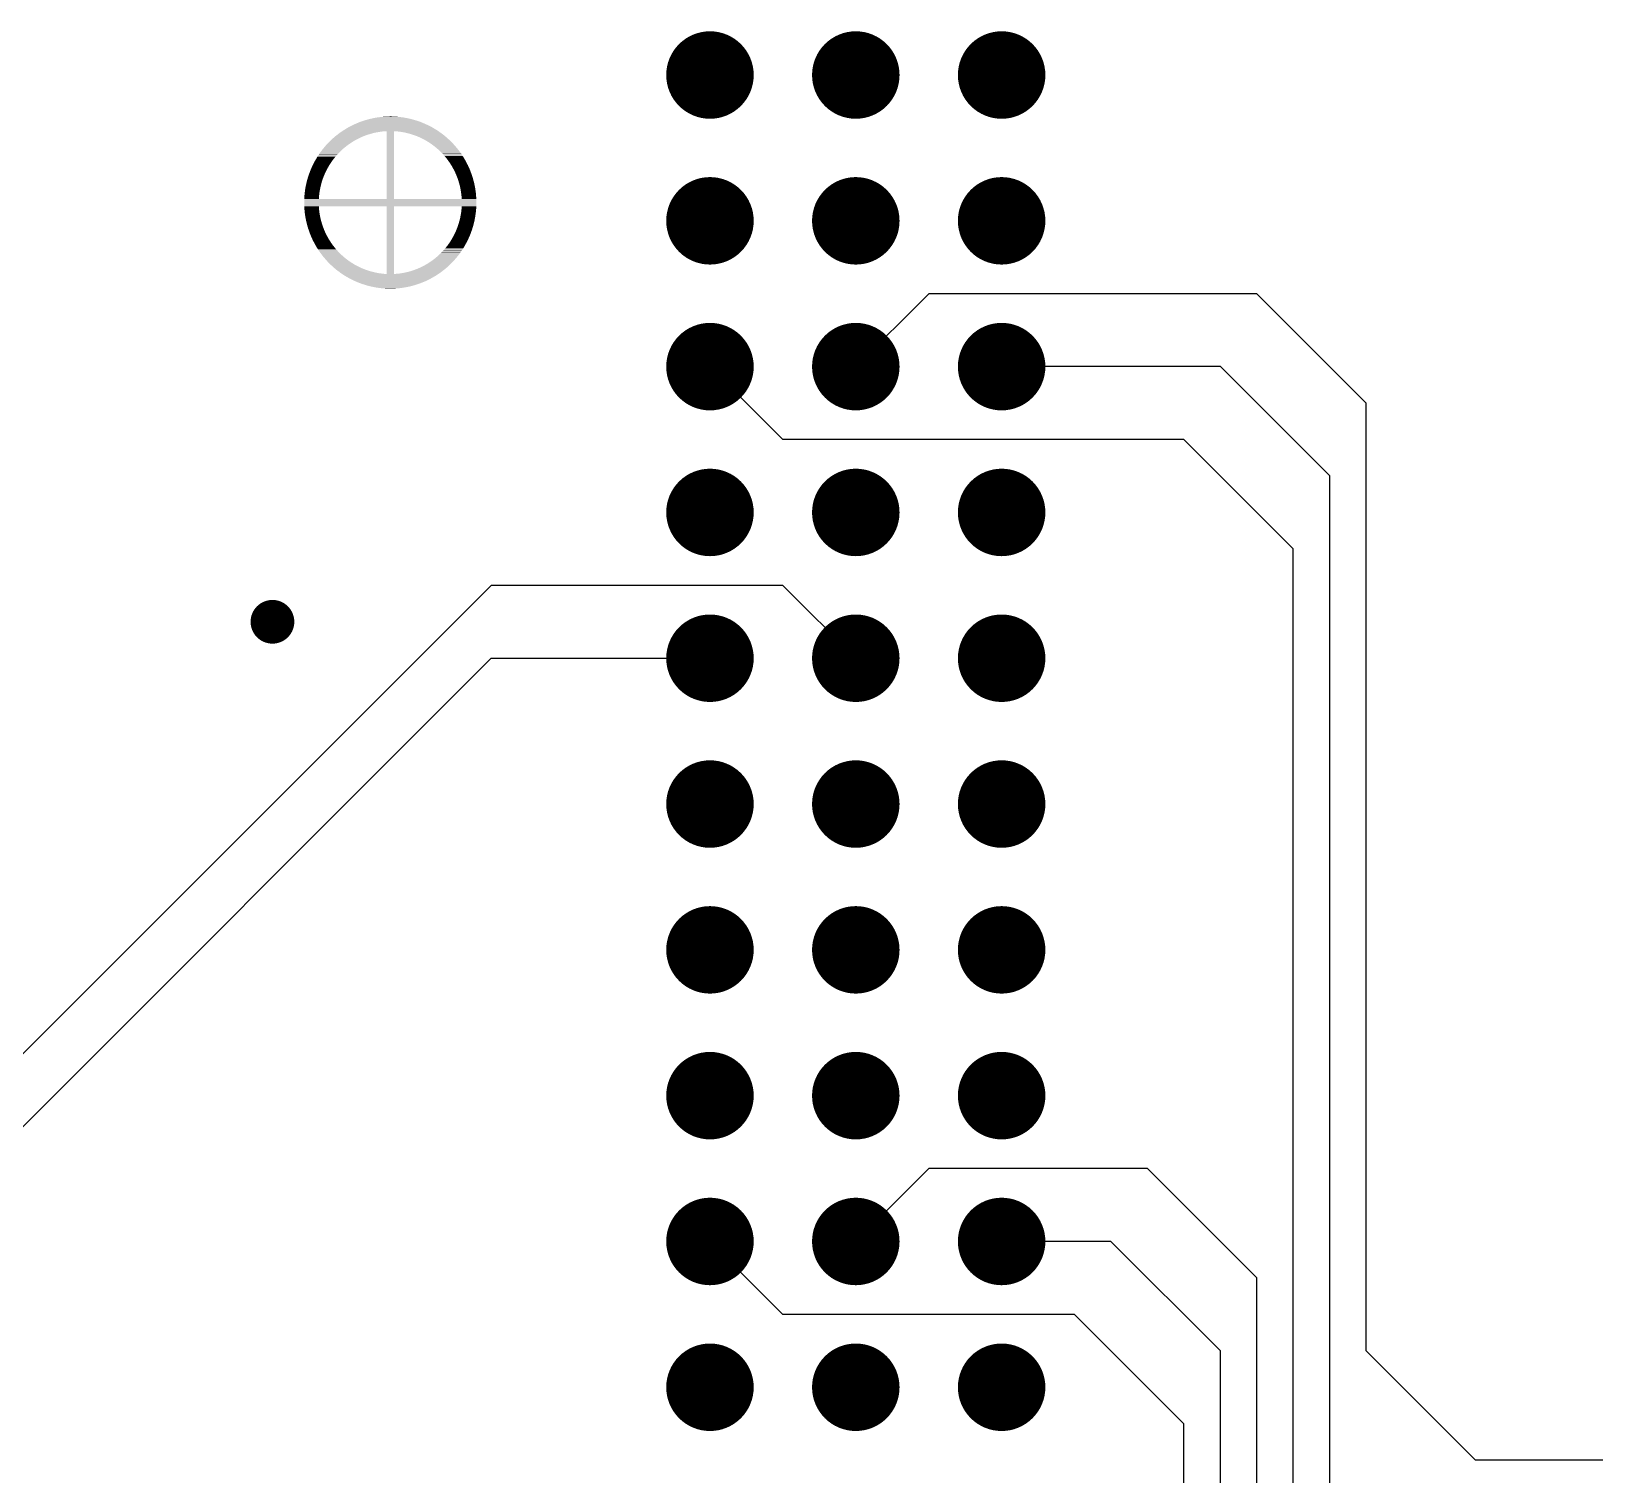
# Model space of a CAD drawing. Extents: x 295 to 953, y 10 to 290.
# Drawn here: x 777.09 to 804.33, y 134.85 to 160 of the extents above; entities that cross this region are included whole.
import ezdxf

# ---------------------------------------------------------------- set-up
doc = ezdxf.new("R2010")
doc.units = 0
doc.header["$LTSCALE"] = 5
doc.header["$MEASUREMENT"] = 0
doc.layers.get('0').update_dxf_attribs({"linetype": 'CONTINUOUS', "lineweight": 25})
doc.layers.add('DV-ABPB-A4_BOT', color=7, linetype='CONTINUOUS')

msp = doc.modelspace()

# ---------------------------------------------------------------- linework, layer by layer
at = {"color": 7}
for points, const_width in [([(789.297, 159.233, -1), (788.535, 159.233, -1)], 0.762), ([(791.837, 159.233, -1), (791.075, 159.233, -1)], 0.762), ([(794.377, 159.233, -1), (793.615, 159.233, -1)], 0.762), ([(789.297, 156.693, -1), (788.535, 156.693, -1)], 0.762), ([(791.837, 156.693, -1), (791.075, 156.693, -1)], 0.762), ([(794.377, 156.693, -1), (793.615, 156.693, -1)], 0.762), ([(789.297, 154.153, -1), (788.535, 154.153, -1)], 0.762), ([(791.837, 154.153, -1), (791.075, 154.153, -1)], 0.762), ([(794.377, 154.153, -1), (793.615, 154.153, -1)], 0.762), ([(789.297, 151.613, -1), (788.535, 151.613, -1)], 0.762), ([(791.837, 151.613, -1), (791.075, 151.613, -1)], 0.762), ([(794.377, 151.613, -1), (793.615, 151.613, -1)], 0.762), ([(781.486, 149.708, -1), (781.105, 149.708, -1)], 0.381), ([(789.297, 149.073, -1), (788.535, 149.073, -1)], 0.762), ([(791.837, 149.073, -1), (791.075, 149.073, -1)], 0.762), ([(794.377, 149.073, -1), (793.615, 149.073, -1)], 0.762), ([(789.297, 146.533, -1), (788.535, 146.533, -1)], 0.762), ([(791.837, 146.533, -1), (791.075, 146.533, -1)], 0.762), ([(794.377, 146.533, -1), (793.615, 146.533, -1)], 0.762), ([(789.297, 143.993, -1), (788.535, 143.993, -1)], 0.762), ([(791.837, 143.993, -1), (791.075, 143.993, -1)], 0.762), ([(794.377, 143.993, -1), (793.615, 143.993, -1)], 0.762), ([(789.297, 141.453, -1), (788.535, 141.453, -1)], 0.762), ([(791.837, 141.453, -1), (791.075, 141.453, -1)], 0.762), ([(794.377, 141.453, -1), (793.615, 141.453, -1)], 0.762), ([(789.297, 138.913, -1), (788.535, 138.913, -1)], 0.762), ([(791.837, 138.913, -1), (791.075, 138.913, -1)], 0.762), ([(794.377, 138.913, -1), (793.615, 138.913, -1)], 0.762), ([(789.297, 136.373, -1), (788.535, 136.373, -1)], 0.762), ([(791.837, 136.373, -1), (791.075, 136.373, -1)], 0.762), ([(794.377, 136.373, -1), (793.615, 136.373, -1)], 0.762)]:
    msp.add_lwpolyline(points, format="xyb", close=True, dxfattribs=dict(at, const_width=const_width))
for points in [[(783.64, 158.482), (783.603, 158.489), (783.057, 158.482), (783.091, 158.489)], [(783.603, 158.489), (783.586, 158.492), (783.091, 158.489), (783.112, 158.492)], [(783.586, 158.492), (783.549, 158.497), (783.112, 158.492), (783.146, 158.497)], [(783.549, 158.497), (783.531, 158.499), (783.146, 158.497), (783.167, 158.499)], [(783.531, 158.499), (783.493, 158.503), (783.167, 158.499), (783.2, 158.503)], [(783.493, 158.503), (783.476, 158.505), (783.2, 158.503), (783.223, 158.505)], [(783.476, 158.505), (783.437, 158.508), (783.223, 158.505), (783.256, 158.508)], [(783.437, 158.508), (783.421, 158.509), (783.256, 158.508), (783.28, 158.509)], [(783.421, 158.509), (783.378, 158.51), (783.28, 158.509), (783.311, 158.51)], [(783.378, 158.51), (783.366, 158.511), (783.311, 158.51), (783.366, 158.511)], [(783.018, 158.212), (783.067, 158.225), (782.45, 158.212), (782.467, 158.225)], [(783.067, 158.225), (783.116, 158.235), (782.467, 158.225), (782.481, 158.235)], [(783.116, 158.235), (783.128, 158.237), (782.481, 158.235), (782.484, 158.237)], [(783.128, 158.237), (783.166, 158.243), (782.484, 158.237), (782.494, 158.243)], [(783.166, 158.243), (783.216, 158.25), (782.494, 158.243), (782.503, 158.25)], [(783.216, 158.25), (783.266, 158.254), (782.503, 158.25), (782.509, 158.254)], [(783.266, 158.254), (783.284, 158.255), (782.509, 158.254), (782.511, 158.255)], [(784.185, 158.255), (784.166, 158.268), (782.511, 158.255), (782.53, 158.268)], [(784.166, 158.268), (784.15, 158.278), (782.53, 158.268), (782.547, 158.278)], [(784.15, 158.278), (784.119, 158.297), (782.547, 158.278), (782.577, 158.297)], [(784.119, 158.297), (784.103, 158.307), (782.577, 158.297), (782.594, 158.307)], [(784.103, 158.307), (784.071, 158.325), (782.594, 158.307), (782.624, 158.325)], [(784.071, 158.325), (784.054, 158.334), (782.624, 158.325), (782.642, 158.334)], [(784.054, 158.334), (784.022, 158.35), (782.642, 158.334), (782.673, 158.35)], [(784.022, 158.35), (784.005, 158.359), (782.673, 158.35), (782.691, 158.359)], [(784.005, 158.359), (783.972, 158.374), (782.691, 158.359), (782.723, 158.374)], [(783.972, 158.374), (783.955, 158.382), (782.723, 158.374), (782.741, 158.382)], [(783.955, 158.382), (783.922, 158.396), (782.741, 158.382), (782.774, 158.396)], [(783.922, 158.396), (783.904, 158.404), (782.774, 158.396), (782.792, 158.404)], [(783.904, 158.404), (783.87, 158.417), (782.792, 158.404), (782.825, 158.417)], [(783.87, 158.417), (783.853, 158.423), (782.825, 158.417), (782.844, 158.423)], [(783.853, 158.423), (783.818, 158.435), (782.844, 158.423), (782.877, 158.435)], [(783.818, 158.435), (783.8, 158.441), (782.877, 158.435), (782.896, 158.441)], [(783.8, 158.441), (783.765, 158.451), (782.896, 158.441), (782.93, 158.451)], [(783.765, 158.451), (783.747, 158.456), (782.93, 158.451), (782.949, 158.456)], [(783.747, 158.456), (783.712, 158.466), (782.949, 158.456), (782.983, 158.466)], [(783.712, 158.466), (783.694, 158.47), (782.983, 158.466), (783.003, 158.47)], [(783.694, 158.47), (783.658, 158.478), (783.003, 158.47), (783.037, 158.478)], [(783.658, 158.478), (783.64, 158.482), (783.037, 158.478), (783.057, 158.482)], [(783.411, 157.074), (783.411, 158.255), (783.284, 157.074), (783.284, 158.255)], [(784.191, 158.251), (784.185, 158.255), (783.462, 158.251), (783.411, 158.255)], [(784.196, 158.248), (784.191, 158.251), (783.493, 158.248), (783.462, 158.251)], [(784.199, 158.246), (784.196, 158.248), (783.512, 158.246), (783.493, 158.248)], [(784.21, 158.238), (784.199, 158.246), (783.561, 158.238), (783.512, 158.246)], [(784.223, 158.229), (784.21, 158.238), (783.611, 158.229), (783.561, 158.238)], [(784.239, 158.217), (784.223, 158.229), (783.66, 158.217), (783.611, 158.229)], [(784.241, 158.216), (784.239, 158.217), (783.664, 158.216), (783.66, 158.217)], [(782.511, 157.933), (782.534, 157.954), (782.165, 157.933), (782.182, 157.954)], [(782.534, 157.954), (782.561, 157.976), (782.182, 157.954), (782.2, 157.976)], [(782.561, 157.976), (782.573, 157.986), (782.2, 157.976), (782.209, 157.986)], [(782.573, 157.986), (782.613, 158.017), (782.209, 157.986), (782.235, 158.017)], [(782.613, 158.017), (782.615, 158.018), (782.235, 158.017), (782.236, 158.018)], [(782.615, 158.018), (782.654, 158.045), (782.236, 158.018), (782.262, 158.045)], [(782.654, 158.045), (782.674, 158.058), (782.262, 158.045), (782.274, 158.058)], [(782.674, 158.058), (782.696, 158.073), (782.274, 158.058), (782.289, 158.073)], [(782.696, 158.073), (782.738, 158.097), (782.289, 158.073), (782.314, 158.097)], [(782.738, 158.097), (782.74, 158.098), (782.314, 158.097), (782.315, 158.098)], [(782.74, 158.098), (782.784, 158.122), (782.315, 158.098), (782.341, 158.122)], [(782.784, 158.122), (782.81, 158.134), (782.341, 158.122), (782.354, 158.134)], [(782.81, 158.134), (782.829, 158.144), (782.354, 158.134), (782.365, 158.144)], [(782.829, 158.144), (782.875, 158.164), (782.365, 158.144), (782.389, 158.164)], [(782.875, 158.164), (782.892, 158.17), (782.389, 158.164), (782.396, 158.17)], [(782.892, 158.17), (782.922, 158.182), (782.396, 158.17), (782.411, 158.182)], [(782.922, 158.182), (782.97, 158.198), (782.411, 158.182), (782.432, 158.198)], [(782.97, 158.198), (782.991, 158.204), (782.432, 158.198), (782.44, 158.204)], [(782.991, 158.204), (783.018, 158.212), (782.44, 158.204), (782.45, 158.212)], [(784.257, 158.203), (784.241, 158.216), (783.708, 158.203), (783.664, 158.216)], [(784.277, 158.188), (784.257, 158.203), (783.756, 158.188), (783.708, 158.203)], [(784.285, 158.182), (784.277, 158.188), (783.771, 158.182), (783.756, 158.188)], [(784.299, 158.171), (784.285, 158.182), (783.803, 158.171), (783.771, 158.182)], [(784.322, 158.151), (784.299, 158.171), (783.85, 158.151), (783.803, 158.171)], [(784.327, 158.147), (784.322, 158.151), (783.859, 158.147), (783.85, 158.151)], [(784.346, 158.13), (784.327, 158.147), (783.895, 158.13), (783.859, 158.147)], [(784.368, 158.11), (784.346, 158.13), (783.934, 158.11), (783.895, 158.13)], [(784.372, 158.107), (784.368, 158.11), (783.94, 158.107), (783.934, 158.11)], [(784.397, 158.082), (784.372, 158.107), (783.984, 158.082), (783.94, 158.107)], [(784.408, 158.072), (784.397, 158.082), (784, 158.072), (783.984, 158.082)], [(784.424, 158.056), (784.408, 158.072), (784.027, 158.056), (784, 158.072)], [(784.446, 158.032), (784.424, 158.056), (784.061, 158.032), (784.027, 158.056)], [(784.451, 158.027), (784.446, 158.032), (784.068, 158.027), (784.061, 158.032)], [(784.477, 157.997), (784.451, 158.027), (784.109, 157.997), (784.068, 158.027)], [(784.483, 157.991), (784.477, 157.997), (784.117, 157.991), (784.109, 157.997)], [(784.504, 157.966), (784.483, 157.991), (784.148, 157.966), (784.117, 157.991)], [(784.518, 157.949), (784.504, 157.966), (784.168, 157.949), (784.148, 157.966)], [(784.531, 157.933), (784.518, 157.949), (784.186, 157.933), (784.168, 157.949)], [(782.28, 157.652), (782.303, 157.689), (781.992, 157.652), (782.011, 157.689)], [(782.303, 157.689), (782.311, 157.701), (782.011, 157.689), (782.017, 157.701)], [(782.311, 157.701), (782.331, 157.731), (782.017, 157.701), (782.033, 157.731)], [(782.331, 157.731), (782.345, 157.75), (782.033, 157.731), (782.043, 157.75)], [(782.345, 157.75), (782.361, 157.771), (782.043, 157.75), (782.056, 157.771)], [(782.361, 157.771), (782.382, 157.797), (782.056, 157.771), (782.071, 157.797)], [(782.382, 157.797), (782.393, 157.811), (782.071, 157.797), (782.079, 157.811)], [(782.393, 157.811), (782.422, 157.844), (782.079, 157.811), (782.101, 157.844)], [(782.422, 157.844), (782.426, 157.849), (782.101, 157.844), (782.104, 157.849)], [(782.426, 157.849), (782.46, 157.885), (782.104, 157.849), (782.129, 157.885)], [(782.46, 157.885), (782.465, 157.889), (782.129, 157.885), (782.132, 157.889)], [(782.465, 157.889), (782.496, 157.92), (782.132, 157.889), (782.156, 157.92)], [(782.496, 157.92), (782.511, 157.933), (782.156, 157.92), (782.165, 157.933)], [(784.552, 157.905), (784.531, 157.933), (784.215, 157.905), (784.186, 157.933)], [(784.557, 157.898), (784.552, 157.905), (784.222, 157.898), (784.215, 157.905)], [(784.583, 157.862), (784.557, 157.898), (784.257, 157.862), (784.222, 157.898)], [(784.584, 157.86), (784.583, 157.862), (784.26, 157.86), (784.257, 157.862)], [(784.607, 157.825), (784.584, 157.86), (784.291, 157.825), (784.26, 157.86)], [(784.615, 157.814), (784.607, 157.825), (784.3, 157.814), (784.291, 157.825)], [(784.632, 157.786), (784.615, 157.814), (784.323, 157.786), (784.3, 157.814)], [(784.643, 157.767), (784.632, 157.786), (784.338, 157.767), (784.323, 157.786)], [(784.655, 157.746), (784.643, 157.767), (784.354, 157.746), (784.338, 157.767)], [(784.67, 157.719), (784.655, 157.746), (784.373, 157.719), (784.354, 157.746)], [(784.677, 157.705), (784.67, 157.719), (784.383, 157.705), (784.373, 157.719)], [(784.695, 157.669), (784.677, 157.705), (784.405, 157.669), (784.383, 157.705)], [(782.162, 157.393), (782.171, 157.419), (781.898, 157.393), (781.905, 157.419)], [(782.171, 157.419), (782.181, 157.446), (781.905, 157.419), (781.913, 157.446)], [(782.181, 157.446), (782.188, 157.466), (781.913, 157.446), (781.919, 157.466)], [(782.188, 157.466), (782.202, 157.499), (781.919, 157.466), (781.93, 157.499)], [(782.202, 157.499), (782.208, 157.513), (781.93, 157.499), (781.935, 157.513)], [(782.208, 157.513), (782.225, 157.55), (781.935, 157.513), (781.949, 157.55)], [(782.225, 157.55), (782.229, 157.558), (781.949, 157.55), (781.952, 157.558)], [(782.229, 157.558), (782.251, 157.602), (781.952, 157.558), (781.969, 157.602)], [(782.251, 157.602), (782.252, 157.603), (781.969, 157.602), (781.97, 157.603)], [(782.252, 157.603), (782.277, 157.647), (781.97, 157.603), (781.99, 157.647)], [(782.277, 157.647), (782.28, 157.652), (781.99, 157.647), (781.992, 157.652)], [(784.699, 157.663), (784.695, 157.669), (784.41, 157.663), (784.405, 157.669)], [(784.719, 157.619), (784.699, 157.663), (784.435, 157.619), (784.41, 157.663)], [(784.738, 157.575), (784.719, 157.619), (784.459, 157.575), (784.435, 157.619)], [(784.74, 157.569), (784.738, 157.575), (784.462, 157.569), (784.459, 157.575)], [(784.755, 157.529), (784.74, 157.569), (784.481, 157.529), (784.462, 157.569)], [(784.76, 157.517), (784.755, 157.529), (784.486, 157.517), (784.481, 157.529)], [(784.771, 157.483), (784.76, 157.517), (784.501, 157.483), (784.486, 157.517)], [(784.778, 157.465), (784.771, 157.483), (784.508, 157.465), (784.501, 157.483)], [(784.786, 157.436), (784.778, 157.465), (784.519, 157.436), (784.508, 157.465)], [(784.793, 157.412), (784.786, 157.436), (784.527, 157.412), (784.519, 157.436)], [(784.799, 157.389), (784.793, 157.412), (784.535, 157.389), (784.527, 157.412)], [(782.107, 157.124), (782.113, 157.174), (781.852, 157.124), (781.857, 157.174)], [(782.113, 157.176), (782.121, 157.224), (781.857, 157.176), (781.863, 157.224)], [(782.113, 157.174), (782.113, 157.176), (781.857, 157.174), (781.857, 157.176)], [(782.121, 157.224), (782.122, 157.231), (781.863, 157.224), (781.864, 157.231)], [(782.122, 157.231), (782.13, 157.274), (781.864, 157.231), (781.871, 157.274)], [(782.13, 157.274), (782.133, 157.285), (781.871, 157.274), (781.873, 157.285)], [(782.133, 157.285), (782.142, 157.323), (781.873, 157.285), (781.881, 157.323)], [(782.142, 157.323), (782.146, 157.339), (781.881, 157.323), (781.885, 157.339)], [(782.146, 157.339), (782.155, 157.371), (781.885, 157.339), (781.892, 157.371)], [(782.155, 157.371), (782.162, 157.393), (781.892, 157.371), (781.898, 157.393)], [(784.807, 157.358), (784.799, 157.389), (784.544, 157.358), (784.535, 157.389)], [(784.811, 157.341), (784.807, 157.358), (784.549, 157.341), (784.544, 157.358)], [(784.819, 157.304), (784.811, 157.341), (784.559, 157.304), (784.549, 157.341)], [(784.821, 157.292), (784.819, 157.304), (784.562, 157.292), (784.559, 157.304)], [(784.829, 157.25), (784.821, 157.292), (784.571, 157.25), (784.562, 157.292)], [(784.83, 157.242), (784.829, 157.25), (784.572, 157.242), (784.571, 157.25)], [(784.836, 157.195), (784.83, 157.242), (784.58, 157.195), (784.572, 157.242)], [(784.837, 157.193), (784.836, 157.195), (784.58, 157.193), (784.58, 157.195)], [(784.842, 157.143), (784.837, 157.193), (784.587, 157.143), (784.58, 157.193)], [(784.842, 157.14), (784.842, 157.143), (784.587, 157.14), (784.587, 157.143)], [(784.845, 157.093), (784.842, 157.14), (784.591, 157.093), (784.587, 157.14)], [(784.848, 157.03), (784.847, 157.066), (781.848, 157.03), (781.849, 157.066)], [(784.848, 157.011), (784.848, 157.03), (781.848, 157.011), (781.848, 157.03)], [(784.847, 156.991), (784.848, 157.011), (781.848, 156.991), (781.848, 157.011)], [(784.847, 156.956), (784.847, 156.991), (781.849, 156.956), (781.848, 156.991)], [(784.847, 157.066), (784.846, 157.074), (781.849, 157.066), (781.85, 157.074)], [(784.846, 156.947), (784.847, 156.956), (781.85, 156.947), (781.849, 156.956)], [(782.104, 157.074), (782.107, 157.121), (781.85, 157.074), (781.852, 157.121)], [(782.104, 156.936), (782.104, 156.947), (781.85, 156.936), (781.85, 156.947)], [(782.105, 156.929), (782.104, 156.936), (781.85, 156.929), (781.85, 156.936)], [(782.109, 156.881), (782.105, 156.929), (781.854, 156.881), (781.85, 156.929)], [(782.107, 157.121), (782.107, 157.124), (781.852, 157.121), (781.852, 157.124)], [(782.109, 156.879), (782.109, 156.881), (781.854, 156.879), (781.854, 156.881)], [(782.115, 156.829), (782.109, 156.879), (781.859, 156.829), (781.854, 156.879)], [(783.411, 155.767), (783.411, 156.947), (783.284, 155.767), (783.284, 156.947)], [(784.839, 156.847), (784.843, 156.897), (784.583, 156.847), (784.589, 156.897)], [(784.844, 156.9), (784.846, 156.947), (784.589, 156.9), (784.592, 156.947)], [(784.843, 156.897), (784.844, 156.9), (784.589, 156.897), (784.589, 156.9)], [(784.846, 157.085), (784.845, 157.093), (784.592, 157.085), (784.591, 157.093)], [(784.846, 157.074), (784.846, 157.085), (784.592, 157.074), (784.592, 157.085)], [(782.116, 156.826), (782.115, 156.829), (781.859, 156.826), (781.859, 156.829)], [(782.124, 156.779), (782.116, 156.826), (781.866, 156.779), (781.859, 156.826)], [(782.125, 156.772), (782.124, 156.779), (781.867, 156.772), (781.866, 156.779)], [(782.134, 156.73), (782.125, 156.772), (781.875, 156.73), (781.867, 156.772)], [(782.137, 156.717), (782.134, 156.73), (781.877, 156.717), (781.875, 156.73)], [(782.147, 156.681), (782.137, 156.717), (781.885, 156.681), (781.877, 156.717)], [(782.152, 156.663), (782.147, 156.681), (781.889, 156.663), (781.885, 156.681)], [(782.161, 156.633), (782.152, 156.663), (781.897, 156.633), (781.889, 156.663)], [(782.169, 156.61), (782.161, 156.633), (781.903, 156.61), (781.897, 156.633)], [(782.177, 156.585), (782.169, 156.61), (781.91, 156.585), (781.903, 156.61)], [(782.188, 156.557), (782.177, 156.585), (781.918, 156.557), (781.91, 156.585)], [(784.783, 156.576), (784.791, 156.603), (784.515, 156.576), (784.525, 156.603)], [(784.791, 156.603), (784.798, 156.629), (784.525, 156.603), (784.533, 156.629)], [(784.798, 156.629), (784.804, 156.651), (784.533, 156.629), (784.541, 156.651)], [(784.804, 156.651), (784.811, 156.682), (784.541, 156.651), (784.549, 156.682)], [(784.811, 156.682), (784.815, 156.699), (784.549, 156.682), (784.554, 156.699)], [(784.815, 156.699), (784.822, 156.736), (784.554, 156.699), (784.563, 156.736)], [(784.822, 156.736), (784.824, 156.748), (784.563, 156.736), (784.566, 156.748)], [(784.824, 156.748), (784.832, 156.791), (784.566, 156.748), (784.574, 156.791)], [(784.832, 156.791), (784.832, 156.797), (784.574, 156.791), (784.575, 156.797)], [(784.832, 156.797), (784.839, 156.846), (784.575, 156.797), (784.583, 156.846)], [(784.839, 156.846), (784.839, 156.847), (784.583, 156.846), (784.583, 156.847)], [(782.195, 156.538), (782.188, 156.557), (781.925, 156.538), (781.918, 156.557)], [(782.21, 156.505), (782.195, 156.538), (781.936, 156.505), (781.925, 156.538)], [(782.215, 156.492), (782.21, 156.505), (781.941, 156.492), (781.936, 156.505)], [(782.234, 156.453), (782.215, 156.492), (781.956, 156.453), (781.941, 156.492)], [(782.237, 156.447), (782.234, 156.453), (781.958, 156.447), (781.956, 156.453)], [(782.261, 156.402), (782.237, 156.447), (781.977, 156.402), (781.958, 156.447)], [(782.286, 156.359), (782.261, 156.402), (781.997, 156.359), (781.977, 156.402)], [(782.291, 156.352), (782.286, 156.359), (782, 156.352), (781.997, 156.359)], [(782.313, 156.317), (782.291, 156.352), (782.019, 156.317), (782, 156.352)], [(782.323, 156.303), (782.313, 156.317), (782.026, 156.303), (782.019, 156.317)], [(784.663, 156.291), (784.679, 156.32), (784.365, 156.291), (784.385, 156.32)], [(784.679, 156.32), (784.685, 156.332), (784.385, 156.32), (784.393, 156.332)], [(784.685, 156.332), (784.704, 156.37), (784.393, 156.332), (784.416, 156.37)], [(784.704, 156.37), (784.706, 156.375), (784.416, 156.37), (784.419, 156.375)], [(784.706, 156.375), (784.726, 156.419), (784.419, 156.375), (784.444, 156.419)], [(784.726, 156.419), (784.727, 156.42), (784.444, 156.419), (784.445, 156.42)], [(784.727, 156.42), (784.744, 156.463), (784.445, 156.42), (784.467, 156.463)], [(784.744, 156.463), (784.747, 156.471), (784.467, 156.463), (784.471, 156.471)], [(784.747, 156.471), (784.761, 156.509), (784.471, 156.471), (784.488, 156.509)], [(784.761, 156.509), (784.766, 156.523), (784.488, 156.509), (784.494, 156.523)], [(784.766, 156.523), (784.777, 156.556), (784.494, 156.523), (784.508, 156.556)], [(784.777, 156.556), (784.783, 156.576), (784.508, 156.556), (784.515, 156.576)], [(782.342, 156.275), (782.323, 156.303), (782.041, 156.275), (782.026, 156.303)], [(782.358, 156.255), (782.342, 156.275), (782.053, 156.255), (782.041, 156.275)], [(782.373, 156.235), (782.358, 156.255), (782.064, 156.235), (782.053, 156.255)], [(782.396, 156.208), (782.373, 156.235), (782.081, 156.208), (782.064, 156.235)], [(782.405, 156.197), (782.396, 156.208), (782.088, 156.197), (782.081, 156.208)], [(782.436, 156.162), (782.405, 156.197), (782.112, 156.162), (782.088, 156.197)], [(782.438, 156.159), (782.436, 156.162), (782.113, 156.159), (782.112, 156.162)], [(782.474, 156.123), (782.438, 156.159), (782.139, 156.123), (782.113, 156.159)], [(782.481, 156.117), (782.474, 156.123), (782.144, 156.117), (782.139, 156.123)], [(782.51, 156.089), (782.481, 156.117), (782.165, 156.089), (782.144, 156.117)], [(782.528, 156.073), (782.51, 156.089), (782.177, 156.073), (782.165, 156.089)], [(782.548, 156.056), (782.528, 156.073), (782.192, 156.056), (782.177, 156.073)], [(782.579, 156.031), (782.548, 156.056), (782.213, 156.031), (782.192, 156.056)], [(784.487, 156.036), (784.496, 156.045), (784.123, 156.036), (784.135, 156.045)], [(784.496, 156.045), (784.514, 156.068), (784.135, 156.045), (784.162, 156.068)], [(784.514, 156.068), (784.53, 156.088), (784.162, 156.068), (784.185, 156.088)], [(784.53, 156.088), (784.54, 156.101), (784.185, 156.088), (784.199, 156.101)], [(784.54, 156.101), (784.564, 156.132), (784.199, 156.101), (784.231, 156.132)], [(784.564, 156.132), (784.566, 156.136), (784.231, 156.132), (784.235, 156.136)], [(784.566, 156.136), (784.592, 156.173), (784.235, 156.136), (784.27, 156.173)], [(784.592, 156.173), (784.595, 156.178), (784.27, 156.173), (784.274, 156.178)], [(784.595, 156.178), (784.616, 156.211), (784.274, 156.178), (784.303, 156.211)], [(784.616, 156.211), (784.625, 156.224), (784.303, 156.211), (784.314, 156.224)], [(784.625, 156.224), (784.64, 156.25), (784.314, 156.224), (784.335, 156.25)], [(784.64, 156.25), (784.653, 156.272), (784.335, 156.25), (784.351, 156.272)], [(784.653, 156.272), (784.663, 156.291), (784.351, 156.272), (784.365, 156.291)], [(782.587, 156.024), (782.579, 156.031), (782.218, 156.024), (782.213, 156.031)], [(782.628, 155.994), (782.587, 156.024), (782.245, 155.994), (782.218, 156.024)], [(782.635, 155.989), (782.628, 155.994), (782.25, 155.989), (782.245, 155.994)], [(782.669, 155.966), (782.635, 155.989), (782.272, 155.966), (782.25, 155.989)], [(782.696, 155.95), (782.669, 155.966), (782.288, 155.95), (782.272, 155.966)], [(782.712, 155.939), (782.696, 155.95), (782.299, 155.939), (782.288, 155.95)], [(782.756, 155.915), (782.712, 155.939), (782.324, 155.915), (782.299, 155.939)], [(782.762, 155.911), (782.756, 155.915), (782.328, 155.911), (782.324, 155.915)], [(782.801, 155.892), (782.762, 155.911), (782.35, 155.892), (782.328, 155.911)], [(782.837, 155.875), (782.801, 155.892), (782.369, 155.875), (782.35, 155.892)], [(782.846, 155.87), (782.837, 155.875), (782.374, 155.87), (782.369, 155.875)], [(782.893, 155.851), (782.846, 155.87), (782.397, 155.851), (782.374, 155.87)], [(782.924, 155.839), (782.893, 155.851), (782.411, 155.839), (782.397, 155.851)], [(782.94, 155.834), (782.924, 155.839), (782.419, 155.834), (782.411, 155.839)], [(782.988, 155.818), (782.94, 155.834), (782.439, 155.818), (782.419, 155.834)], [(783.032, 155.806), (782.988, 155.818), (782.455, 155.806), (782.439, 155.818)], [(783.036, 155.805), (783.032, 155.806), (782.457, 155.805), (782.455, 155.806)], [(783.085, 155.793), (783.036, 155.805), (782.473, 155.793), (782.457, 155.805)], [(783.135, 155.783), (783.085, 155.793), (782.486, 155.783), (782.473, 155.793)], [(783.184, 155.776), (783.135, 155.783), (782.497, 155.776), (782.486, 155.783)], [(783.203, 155.774), (783.184, 155.776), (782.5, 155.774), (782.497, 155.776)], [(783.234, 155.77), (783.203, 155.774), (782.505, 155.77), (782.5, 155.774)], [(783.284, 155.767), (783.234, 155.77), (782.511, 155.767), (782.505, 155.77)], [(784.166, 155.754), (784.185, 155.767), (782.53, 155.754), (782.511, 155.767)], [(784.185, 155.767), (784.187, 155.768), (783.411, 155.767), (783.43, 155.768)], [(784.187, 155.768), (784.193, 155.772), (783.43, 155.768), (783.48, 155.772)], [(784.193, 155.772), (784.202, 155.778), (783.48, 155.772), (783.53, 155.778)], [(784.202, 155.778), (784.212, 155.785), (783.53, 155.778), (783.568, 155.785)], [(784.212, 155.785), (784.215, 155.787), (783.568, 155.785), (783.58, 155.787)], [(784.215, 155.787), (784.229, 155.797), (783.58, 155.787), (783.629, 155.797)], [(784.229, 155.797), (784.245, 155.809), (783.629, 155.797), (783.678, 155.809)], [(784.245, 155.809), (784.256, 155.817), (783.678, 155.809), (783.705, 155.817)], [(784.256, 155.817), (784.264, 155.824), (783.705, 155.817), (783.726, 155.824)], [(784.264, 155.824), (784.285, 155.84), (783.726, 155.824), (783.774, 155.84)], [(784.285, 155.84), (784.3, 155.852), (783.774, 155.84), (783.804, 155.852)], [(784.3, 155.852), (784.307, 155.858), (783.804, 155.852), (783.82, 155.858)], [(784.307, 155.858), (784.331, 155.878), (783.82, 155.858), (783.867, 155.878)], [(784.331, 155.878), (784.342, 155.887), (783.867, 155.878), (783.886, 155.887)], [(784.342, 155.887), (784.355, 155.9), (783.886, 155.887), (783.912, 155.9)], [(784.355, 155.9), (784.381, 155.924), (783.912, 155.9), (783.956, 155.924)], [(784.381, 155.924), (784.382, 155.925), (783.956, 155.924), (783.958, 155.925)], [(784.382, 155.925), (784.407, 155.949), (783.958, 155.925), (784, 155.949)], [(784.407, 155.949), (784.422, 155.964), (784, 155.949), (784.022, 155.964)], [(784.422, 155.964), (784.434, 155.976), (784.022, 155.964), (784.042, 155.976)], [(784.434, 155.976), (784.459, 156.004), (784.042, 155.976), (784.081, 156.004)], [(784.459, 156.004), (784.461, 156.005), (784.081, 156.004), (784.083, 156.005)], [(784.461, 156.005), (784.487, 156.036), (784.083, 156.005), (784.123, 156.036)], [(784.149, 155.743), (784.166, 155.754), (782.546, 155.743), (782.53, 155.754)], [(784.119, 155.724), (784.149, 155.743), (782.577, 155.724), (782.546, 155.743)], [(784.102, 155.715), (784.119, 155.724), (782.593, 155.715), (782.577, 155.724)], [(784.071, 155.697), (784.102, 155.715), (782.625, 155.697), (782.593, 155.715)], [(784.054, 155.688), (784.071, 155.697), (782.641, 155.688), (782.625, 155.697)], [(784.023, 155.671), (784.054, 155.688), (782.674, 155.671), (782.641, 155.688)], [(784.005, 155.663), (784.023, 155.671), (782.691, 155.663), (782.674, 155.671)], [(783.973, 155.647), (784.005, 155.663), (782.724, 155.647), (782.691, 155.663)], [(783.955, 155.639), (783.973, 155.647), (782.741, 155.639), (782.724, 155.647)], [(783.922, 155.625), (783.955, 155.639), (782.774, 155.625), (782.741, 155.639)], [(783.904, 155.618), (783.922, 155.625), (782.792, 155.618), (782.774, 155.625)], [(783.871, 155.605), (783.904, 155.618), (782.826, 155.605), (782.792, 155.618)], [(783.852, 155.598), (783.871, 155.605), (782.843, 155.598), (782.826, 155.605)], [(783.819, 155.587), (783.852, 155.598), (782.878, 155.587), (782.843, 155.598)], [(783.8, 155.581), (783.819, 155.587), (782.896, 155.581), (782.878, 155.587)], [(783.766, 155.57), (783.8, 155.581), (782.931, 155.57), (782.896, 155.581)], [(783.747, 155.565), (783.766, 155.57), (782.948, 155.565), (782.931, 155.57)], [(783.713, 155.556), (783.747, 155.565), (782.984, 155.556), (782.948, 155.565)], [(783.693, 155.551), (783.713, 155.556), (783.002, 155.551), (782.984, 155.556)], [(783.659, 155.544), (783.693, 155.551), (783.038, 155.544), (783.002, 155.551)], [(783.639, 155.54), (783.659, 155.544), (783.056, 155.54), (783.038, 155.544)], [(783.605, 155.533), (783.639, 155.54), (783.092, 155.533), (783.056, 155.54)], [(783.584, 155.53), (783.605, 155.533), (783.11, 155.53), (783.092, 155.533)], [(783.55, 155.525), (783.584, 155.53), (783.147, 155.525), (783.11, 155.53)], [(783.529, 155.522), (783.55, 155.525), (783.165, 155.522), (783.147, 155.525)], [(783.495, 155.518), (783.529, 155.522), (783.203, 155.518), (783.165, 155.522)], [(783.473, 155.516), (783.495, 155.518), (783.22, 155.516), (783.203, 155.518)], [(783.44, 155.514), (783.473, 155.516), (783.259, 155.514), (783.22, 155.516)], [(783.416, 155.513), (783.44, 155.514), (783.275, 155.513), (783.259, 155.514)], [(783.385, 155.511), (783.416, 155.513), (783.318, 155.511), (783.275, 155.513)], [(783.33, 155.511), (783.385, 155.511), (783.33, 155.511), (783.318, 155.511)]]:
    msp.add_solid(points, dxfattribs=at)
at = {"layer": 'DV-ABPB-A4_BOT', "color": 7}
for p, q in [((792.726, 155.423), (791.456, 154.153)), ((798.441, 155.423), (792.726, 155.423)), ((800.346, 153.518), (798.441, 155.423)), ((790.186, 152.883), (788.916, 154.153)), ((797.806, 154.153), (793.996, 154.153)), ((799.711, 152.248), (797.806, 154.153)), ((800.346, 137.008), (800.346, 153.518)), ((797.171, 152.883), (790.186, 152.883)), ((799.076, 150.978), (797.171, 152.883)), ((799.711, 134.468), (799.711, 152.248)), ((799.076, 131.928), (799.076, 150.978)), ((773.676, 138.913), (785.106, 150.343)), ((790.186, 150.343), (785.106, 150.343)), ((791.456, 149.073), (790.186, 150.343)), ((774.311, 138.278), (785.106, 149.073)), ((785.106, 149.073), (788.916, 149.073)), ((792.726, 140.183), (791.456, 138.913)), ((796.536, 140.183), (792.726, 140.183)), ((798.441, 138.278), (796.536, 140.183)), ((790.186, 137.643), (788.916, 138.913)), ((795.901, 138.913), (793.996, 138.913)), ((797.806, 137.008), (795.901, 138.913)), ((798.441, 129.388), (798.441, 138.278)), ((795.266, 137.643), (790.186, 137.643)), ((797.171, 135.738), (795.266, 137.643)), ((797.806, 126.848), (797.806, 137.008)), ((802.251, 135.103), (800.346, 137.008)), ((797.171, 124.308), (797.171, 135.738)), ((813.046, 135.103), (802.251, 135.103))]:
    msp.add_line(p, q, dxfattribs=at)

doc.saveas('drawing.dxf')
